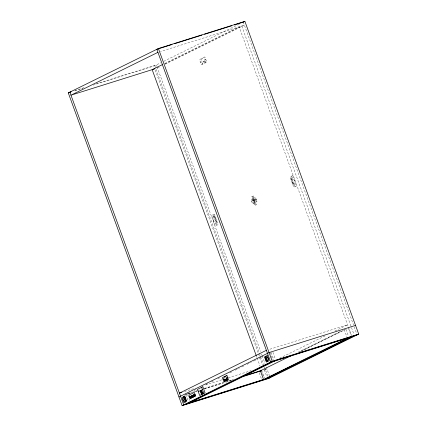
<?xml version="1.0" encoding="UTF-8"?>
<svg xmlns="http://www.w3.org/2000/svg" width="427" height="427" viewBox="0 0 427 427"><rect width="100%" height="100%" fill="white"/><g stroke="black" fill="none" stroke-linecap="round" stroke-linejoin="round"><path stroke-width="0.32" stroke-dasharray="2.13 1.6" d="M256.317 199.639L256.045 201.992L254.679 198.229L256.317 199.639L253.707 200.46M93.091 85.122L154.771 65.737L160.739 62.801M163.722 61.328L239.734 23.885M164.673 63.506L239.12 26.832L348.235 326.623M164.897 63.858L241.73 26.01L353.994 334.448M157.456 68L159.244 67.124M165.201 64.189L244.415 25.166L160.472 51.544M215.053 216.222L214.754 216.366L217.039 222.638L217.338 222.494M290.776 179.014L291.075 178.87L293.36 185.142L293.061 185.286M187.538 393.667L190.517 392.199M194.088 390.438L197.066 388.97M206.001 384.572L207.789 383.692M211.36 381.93L214.338 380.462M217.914 378.701L220.892 377.238M229.822 372.835L232.8 371.367M235.186 370.193L239.355 368.143M241.735 366.969L244.714 365.501M247.094 364.327L251.263 362.272M253.649 361.098L256.627 359.635M259.008 358.461L263.176 356.406M279.674 358.242L325.534 335.654M335.062 330.957L347.573 324.798L268.919 349.516M298.121 352.222L341.6 330.802M300.138 351.693L344.21 329.986M301.03 351.309L345.699 329.302M74.955 90.54L85.128 87.343M95.942 83.948L156.351 64.963L156.805 66.217M74.65 90.919L82.918 88.32M184.501 391.554L193.378 388.762M205.43 384.973L221.923 379.79M228.264 377.799L251.103 370.62M196.858 390.774L187.325 393.769L189.812 400.595M197.493 390.577L199.398 389.974M204.48 388.378L222.905 382.587M228.626 380.793L233.708 379.192M185.606 394.591L197.189 390.951M204.175 388.757L223.663 382.629M226.203 381.834L232.763 379.774M264.473 369.809L267.014 369.008L262.893 370.583M184.677 395.162L191.034 393.166M195.486 391.767L196.762 391.367M204.389 388.97L231.733 380.377M243.305 22.129L353.513 324.92M354.196 326.794L356.678 333.62M348.416 327.119L351.384 335.27M348.603 328.55L351.314 335.996M345.998 329.372L348.48 336.198M344.194 329.527L346.905 336.972M205.75 62.689L205.536 62.112L202.286 63.714L202.494 64.29M272.933 352.334L275.415 359.155M271.129 352.488L273.84 359.934M270.099 352.531L272.805 359.977M157.035 66.842L260.625 351.453M261.537 353.962L261.997 355.216M262.221 355.846L264.959 363.366M266.331 367.129L269.949 377.073M154.771 65.737L267.916 376.593M155.231 70.097L262.701 365.373M264.297 369.761L266.806 376.657M256.44 356.161L256.899 357.415M257.123 358.045L260.091 366.195M261.463 369.953L264.425 378.103M261.425 370.764L263.907 377.591M259.264 372.824L261.521 379.032M185.75 394.548L188.232 401.369M252.085 199.51L251.813 201.859L253.451 203.273L252.085 199.51M252.469 196.399L252.165 198.715L252.725 198.443L252.853 198.79L254.118 197.754L252.469 196.399M255.938 202.761L255.634 205.083L253.99 203.722L255.271 202.681L255.394 203.028L255.938 202.761M202.206 58.285L200.493 62.337L201.587 61.798L201.774 62.31L205.029 60.709L204.843 60.196L205.899 59.673L202.206 58.285M204.907 56.956L199.5 59.62L201.4 64.829L206.801 62.166L204.907 56.956M205.12 60.954L201.864 62.561L202.163 63.383L205.419 61.782L205.12 60.954M214.317 214.183L211.611 215.518L215.405 225.942L218.106 224.607L214.317 214.183M292.708 175.566L290.008 176.901L293.803 187.325L296.503 185.991L292.708 175.566M253.446 195.918L251.498 196.879L252.4 199.356L251.129 199.98L252.496 203.743L253.766 203.113L254.657 205.563L256.606 204.602L255.72 202.152L257.001 201.523L255.634 197.76L254.348 198.395L253.446 195.918M214.028 216.729L213.762 216.857L213.02 214.824L213.511 220.727L216.815 225.248L214.028 216.729M214.584 216.452L214.157 216.665L216.441 222.937L216.868 222.723L214.584 216.452M291.673 178.577L291.246 178.785L293.53 185.056L293.957 184.843L291.673 178.577M292.068 178.379L291.801 178.513L294.086 184.784L294.352 184.651L295.094 186.69L294.609 180.781L291.299 176.26L292.068 178.379M253.761 198.539L252.912 198.955L253.115 199.516L253.964 199.094L253.761 198.539M254.044 199.318L253.195 199.735L254.076 202.152L254.924 201.736L254.044 199.318M253.019 200.284L252.731 200.428L253.328 202.062L253.617 201.918L253.019 200.284M254.391 199.612L253.136 200.226L253.729 201.864L254.983 201.245L254.391 199.612M254.796 199.409L254.503 199.553L255.1 201.186L255.389 201.048L254.796 199.409M255.004 201.96L254.156 202.377L254.359 202.932L255.207 202.515L255.004 201.96"/><path stroke-width="0.64" d="M189.86 397.734L189.999 396.646M190.18 398.604L188.915 395.13L194.322 392.466L195.587 395.941L190.18 398.604L190.447 396.421M190.629 398.386L190.896 396.203M191.082 398.161L191.349 395.978M191.531 397.937L191.798 395.76M191.979 397.718L192.251 395.535M192.433 397.494L192.7 395.317M192.881 397.275L193.153 395.092M193.335 397.051L193.602 394.868M193.783 396.827L194.05 394.649M194.232 396.608L194.504 394.425M194.685 396.384L194.952 394.206L189.545 396.87M195.134 396.165L195.267 395.071M200.647 391.778L200.775 390.753M200.946 392.6L201.202 390.54M201.245 393.416L201.592 390.582M201.544 394.238L201.891 391.399M201.939 394.276L202.19 392.221M202.361 394.068L202.489 393.037M68.293 92.915L158.401 48.529L244.884 21.35L358.707 334.085L268.599 378.471L182.115 405.65L68.293 92.915L70.199 92.317M157.931 52.345L70.973 95.178L154.916 68.8M242.499 22.524L244.884 21.35M162.287 64.68L152.161 69.665L256.211 355.536M266.379 350.311L179.425 393.144L181.961 392.349M178.956 396.961L269.063 352.574L355.547 325.395M185.153 397.206L184.854 397.356L185.996 400.489L186.295 400.345M264.9 357.922L265.199 357.778L266.341 360.911L266.042 361.061M198.283 391.671L202.473 389.605M182.115 405.65L272.229 361.263L358.707 334.085M186.305 404.054L273.259 361.221M188.91 403.232L275.869 360.399M259.338 371.325L291.572 355.451M261.975 380.27L348.934 337.437M264.585 379.454L351.538 336.62M264.884 379.357L351.837 336.524M267.494 378.541L354.447 335.702M172.086 44.509L156.821 49.302L270.649 362.037L357.132 334.859M174.627 43.709L201.971 35.115M204.517 34.315L231.861 25.721M234.402 24.926L243.305 22.129M71.138 91.741L69.868 92.141L183.695 404.871L270.179 377.698M274.289 361.173L347.354 338.216M243.235 376.198L260.39 370.807L263.55 379.496L190.49 402.458M244.596 376.054L261.719 370.673M158.401 48.529L272.229 361.263M227.559 380.19L227.383 379.71L224.677 381.044L224.848 381.524M201.64 387.326L203.855 393.406M202.788 393.859L201.523 390.385L200.348 390.961L201.613 394.436M183.477 396.784L183.012 400.088L185.371 401.999L185.003 400.98L185.27 400.846L183.477 396.784M268.167 358.141L267.708 361.439L267.334 360.42L267.067 360.553L265.807 356.23L268.167 358.141M224.639 376.507L223.214 379.881L224.095 379.448L224.25 379.875L226.961 378.541L226.806 378.114L227.719 377.665L224.639 376.507M202.857 386.723L197.45 389.387L199.665 395.471L205.072 392.808L202.857 386.723M184.768 396.149L182.067 397.478L183.962 402.693L186.663 401.359L184.768 396.149M226.897 375.397L222.387 377.617L223.972 381.957L228.477 379.742L226.897 375.397M267.217 355.531L264.516 356.865L266.411 362.075L269.117 360.746L267.217 355.531M184.683 397.441L184.256 397.649L185.398 400.782L185.825 400.574L184.683 397.441M265.797 357.479L265.37 357.693L266.512 360.826L266.939 360.618L265.797 357.479M227.036 378.749L224.324 380.083L224.575 380.772L227.287 379.438L227.036 378.749"/></g></svg>
